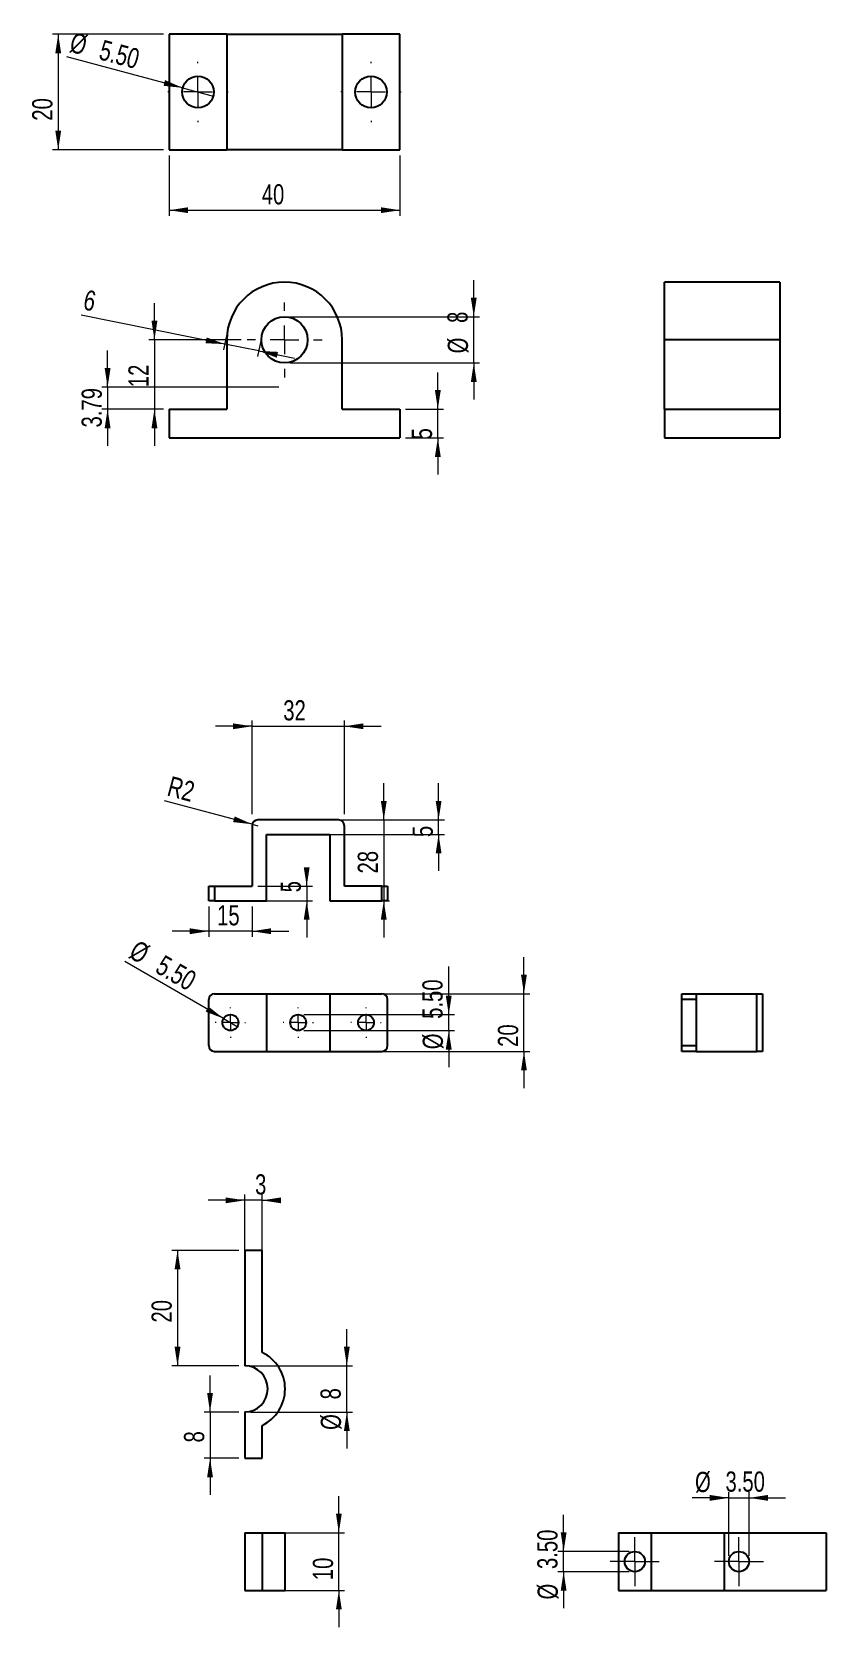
# Model space of a CAD drawing. Header units: millimetres. Extents: x 1 to 139, y 13 to 290.
import ezdxf

# ---------------------------------------------------------------- set-up
doc = ezdxf.new("R2010")
doc.units = ezdxf.units.MM
doc.styles.add('SLDTEXTSTYLE0', font='TXT', dxfattribs={"width": 0.75})
doc.dimstyles.new('SLDDIMSTYLE0', dxfattribs={"dimtxt": 3.5, "dimasz": 3.302, "dimexe": 0, "dimexo": 0.0625, "dimgap": 0.875, "dimtad": 1, "dimrnd": 1e-09, "dimzin": 12, "dimdsep": 46, "dimtxsty": 'SLDTEXTSTYLE0', "dimsah": 1, "dimcen": 0.09, "dimadec": 0, "dimazin": 3, "dimtfac": 1, "dimtmove": 0, "dimatfit": 0, "dimfxl": 0, "dimfrac": 2, "dimtolj": 1, "dimtzin": 12, "dimarcsym": 0})
doc.dimstyles.new('SLDDIMSTYLE1', dxfattribs={"dimtxt": 3.5, "dimasz": 3.302, "dimexe": 0, "dimexo": 0.0625, "dimgap": 0.875, "dimtad": 1, "dimrnd": 1e-09, "dimzin": 4, "dimdsep": 46, "dimtxsty": 'SLDTEXTSTYLE0', "dimsah": 1, "dimcen": 0.09, "dimadec": 0, "dimazin": 1, "dimtfac": 1, "dimtmove": 0, "dimatfit": 0, "dimfxl": 0, "dimfrac": 2, "dimtolj": 1, "dimtzin": 12, "dimarcsym": 0})
doc.dimstyles.new('SLDDIMSTYLE2', dxfattribs={"dimtxt": 3.5, "dimasz": 3.302, "dimexe": 0, "dimexo": 0.0625, "dimgap": 0.875, "dimtad": 1, "dimrnd": 1e-09, "dimzin": 12, "dimdsep": 46, "dimtxsty": 'SLDTEXTSTYLE0', "dimsah": 1, "dimcen": 0.09, "dimadec": 0, "dimazin": 3, "dimtfac": 1, "dimtofl": 0, "dimtmove": 0, "dimatfit": 3, "dimfxl": 0, "dimfrac": 2, "dimtolj": 1, "dimtzin": 12, "dimarcsym": 0})
doc.dimstyles.new('SLDDIMSTYLE3', dxfattribs={"dimtxt": 3.5, "dimasz": 3.302, "dimexe": 0, "dimexo": 0.0625, "dimgap": 0.875, "dimtad": 1, "dimrnd": 1e-09, "dimzin": 4, "dimdsep": 46, "dimtxsty": 'SLDTEXTSTYLE0', "dimblk1": 'NONE', "dimsah": 1, "dimcen": 0, "dimadec": 0, "dimazin": 1, "dimtfac": 1, "dimtmove": 0, "dimatfit": 3, "dimldrblk": 'NONE', "dimfxl": 0, "dimfrac": 2, "dimtolj": 1, "dimtzin": 12, "dimarcsym": 0})
doc.dimstyles.new('SLDDIMSTYLE4', dxfattribs={"dimtxt": 3.5, "dimasz": 3.302, "dimexe": 0, "dimexo": 0.0625, "dimgap": 0.875, "dimtad": 1, "dimlfac": 2, "dimrnd": 1e-09, "dimzin": 12, "dimdsep": 46, "dimtxsty": 'SLDTEXTSTYLE0', "dimsah": 1, "dimcen": 0.09, "dimadec": 0, "dimazin": 3, "dimtfac": 1, "dimtmove": 0, "dimatfit": 0, "dimfxl": 0, "dimfrac": 2, "dimtolj": 1, "dimtzin": 12, "dimarcsym": 0})
doc.dimstyles.new('SLDDIMSTYLE5', dxfattribs={"dimtxt": 3.5, "dimasz": 3.302, "dimexe": 0, "dimexo": 0.0625, "dimgap": 0.875, "dimtad": 1, "dimlfac": 2, "dimrnd": 1e-09, "dimzin": 4, "dimdsep": 46, "dimtxsty": 'SLDTEXTSTYLE0', "dimsah": 1, "dimcen": 0.09, "dimadec": 0, "dimazin": 1, "dimtfac": 1, "dimtmove": 0, "dimatfit": 0, "dimfxl": 0, "dimfrac": 2, "dimtolj": 1, "dimtzin": 12, "dimarcsym": 0})
doc.dimstyles.new('SLDDIMSTYLE6', dxfattribs={"dimtxt": 3.5, "dimasz": 3.302, "dimexe": 0, "dimexo": 0.0625, "dimgap": 0.875, "dimtad": 1, "dimlfac": 2, "dimrnd": 1e-09, "dimzin": 4, "dimdsep": 46, "dimtxsty": 'SLDTEXTSTYLE0', "dimblk1": 'NONE', "dimsah": 1, "dimcen": 0, "dimadec": 0, "dimazin": 1, "dimtfac": 1, "dimtmove": 0, "dimatfit": 3, "dimldrblk": 'NONE', "dimfxl": 0, "dimfrac": 2, "dimtolj": 1, "dimtzin": 12, "dimarcsym": 0})
doc.dimstyles.new('SLDDIMSTYLE7', dxfattribs={"dimtxt": 3.5, "dimasz": 3.302, "dimexe": 0, "dimexo": 0.0625, "dimgap": 0.875, "dimtad": 1, "dimlfac": 2, "dimrnd": 1e-09, "dimzin": 12, "dimdsep": 46, "dimtxsty": 'SLDTEXTSTYLE0', "dimsah": 1, "dimcen": 0, "dimadec": 0, "dimazin": 3, "dimtfac": 1, "dimtofl": 0, "dimtmove": 0, "dimatfit": 3, "dimfxl": 0, "dimfrac": 2, "dimtolj": 1, "dimtzin": 12, "dimarcsym": 0})

# ---------------------------------------------------------------- blocks, each defined once
blk = doc.blocks.new('_D')
at = {"color": 7, "linetype": 'Continuous', "lineweight": 18}
for p, q in [((54.29, 29.76), (54.29, 36.11)), ((41.98, 29.76), (55.29, 29.76)), ((54.29, 19.76), (54.29, 29.76)), ((41.98, 19.76), (55.29, 19.76)), ((54.29, 19.76), (54.29, 13.41))]:
    blk.add_line(p, q, dxfattribs=at)
for points in [[(54.29, 29.76), (54.8, 33.06), (53.79, 33.06)], [(54.29, 19.76), (53.79, 16.46), (54.8, 16.46)]]:
    blk.add_solid(points, dxfattribs=at)
at = {"color": 7, "linetype": 'Continuous', "lineweight": 18, "insert": (49.78, 21.54), "char_height": 3.5, "attachment_point": 1, "rotation": 90, "style": 'SLDTEXTSTYLE0'}
blk.add_mtext('10', dxfattribs=at)
blk = doc.blocks.new('_D_1')
at = {"color": 7, "linetype": 'Continuous', "lineweight": 18}
for p, q in [((55.68, 58.68), (55.68, 65.03)), ((38.98, 58.68), (56.68, 58.68)), ((55.68, 50.68), (55.68, 58.68)), ((38.98, 50.68), (56.68, 50.68)), ((55.68, 50.68), (55.68, 44.33))]:
    blk.add_line(p, q, dxfattribs=at)
for points in [[(55.68, 58.68), (56.18, 61.98), (55.17, 61.98)], [(55.68, 50.68), (55.17, 47.38), (56.18, 47.38)]]:
    blk.add_solid(points, dxfattribs=at)
at = {"color": 7, "linetype": 'Continuous', "lineweight": 18, "char_height": 3.5, "attachment_point": 1, "rotation": 90, "style": 'SLDTEXTSTYLE0'}
for s, insert in [('8', (51.11, 52.86)), ('%%c', (51.16, 47.58))]:
    blk.add_mtext(s, dxfattribs=dict(at, insert=insert))
blk = doc.blocks.new('_D_2')
at = {"color": 7, "linetype": 'Continuous', "lineweight": 18}
for p, q in [((31.96, 50.68), (31.96, 57.03)), ((36.98, 50.68), (30.96, 50.68)), ((31.96, 50.68), (31.96, 42.68)), ((36.98, 42.68), (30.96, 42.68)), ((31.96, 42.68), (31.96, 36.33))]:
    blk.add_line(p, q, dxfattribs=at)
for points in [[(31.96, 50.68), (32.47, 53.98), (31.46, 53.98)], [(31.96, 42.68), (31.46, 39.38), (32.47, 39.38)]]:
    blk.add_solid(points, dxfattribs=at)
at = {"color": 7, "linetype": 'Continuous', "lineweight": 18, "insert": (27.45, 45.4), "char_height": 3.5, "attachment_point": 1, "rotation": 90, "style": 'SLDTEXTSTYLE0'}
blk.add_mtext('8', dxfattribs=at)
blk = doc.blocks.new('_D_3')
at = {"color": 7, "linetype": 'Continuous', "lineweight": 18}
for p, q in [((36.98, 78.68), (25.33, 78.68)), ((26.33, 78.68), (26.33, 58.68)), ((36.98, 58.68), (25.33, 58.68))]:
    blk.add_line(p, q, dxfattribs=at)
for points in [[(26.33, 78.68), (25.82, 75.38), (26.84, 75.38)], [(26.33, 58.68), (26.84, 61.98), (25.82, 61.98)]]:
    blk.add_solid(points, dxfattribs=at)
at = {"color": 7, "linetype": 'Continuous', "lineweight": 18, "insert": (21.82, 66.18), "char_height": 3.5, "attachment_point": 1, "rotation": 90, "style": 'SLDTEXTSTYLE0'}
blk.add_mtext('20', dxfattribs=at)
blk = doc.blocks.new('_D_4')
at = {"color": 7, "linetype": 'Continuous', "lineweight": 18}
for p, q in [((37.98, 87.36), (31.63, 87.36)), ((37.98, 70.84), (37.98, 88.36)), ((40.98, 87.36), (37.98, 87.36)), ((40.98, 70.84), (40.98, 88.36)), ((40.98, 87.36), (42.36, 87.36))]:
    blk.add_line(p, q, dxfattribs=at)
for points in [[(37.98, 87.36), (34.67, 87.86), (34.67, 86.85)], [(40.98, 87.36), (44.28, 86.85), (44.28, 87.86)]]:
    blk.add_solid(points, dxfattribs=at)
at = {"color": 7, "linetype": 'Continuous', "lineweight": 18, "insert": (39.77, 91.87), "char_height": 3.5, "attachment_point": 1, "style": 'SLDTEXTSTYLE0'}
blk.add_mtext('3', dxfattribs=at)
blk = doc.blocks.new('_D_5')
at = {"color": 7, "linetype": 'Continuous', "lineweight": 18}
for p, q in [((93.25, 26.51), (93.25, 32.86)), ((104.59, 26.51), (92.25, 26.51)), ((93.25, 23.01), (93.25, 26.51)), ((104.59, 23.01), (92.25, 23.01)), ((93.25, 23.01), (93.25, 16.66))]:
    blk.add_line(p, q, dxfattribs=at)
for points in [[(93.25, 26.51), (93.76, 29.81), (92.75, 29.81)], [(93.25, 23.01), (92.75, 19.71), (93.76, 19.71)]]:
    blk.add_solid(points, dxfattribs=at)
at = {"color": 7, "linetype": 'Continuous', "lineweight": 18, "char_height": 3.5, "attachment_point": 1, "rotation": 90, "style": 'SLDTEXTSTYLE0'}
for s, insert in [('3.50', (88.69, 23.47)), ('%%c', (88.74, 18.19))]:
    blk.add_mtext(s, dxfattribs=dict(at, insert=insert))
blk = doc.blocks.new('_D_6')
at = {"color": 7, "linetype": 'Continuous', "lineweight": 18}
for p, q in [((121.89, 25.76), (121.89, 36.8)), ((125.39, 25.76), (125.39, 36.8)), ((121.89, 35.8), (115.54, 35.8)), ((121.89, 35.8), (125.39, 35.8)), ((125.39, 35.8), (131.74, 35.8))]:
    blk.add_line(p, q, dxfattribs=at)
for points in [[(121.89, 35.8), (118.59, 36.31), (118.59, 35.29)], [(125.39, 35.8), (128.69, 35.29), (128.69, 36.31)]]:
    blk.add_solid(points, dxfattribs=at)
at = {"color": 7, "linetype": 'Continuous', "lineweight": 18, "char_height": 3.5, "attachment_point": 1, "style": 'SLDTEXTSTYLE0'}
for s, insert in [('%%c', (116.03, 40.31)), ('3.50', (121.31, 40.37))]:
    blk.add_mtext(s, dxfattribs=dict(at, insert=insert))
blk = doc.blocks.new('SW_CENTERMARKSYMBOL_0')
at = {"color": 0, "linetype": 'Continuous', "lineweight": 0}
for p, q in [((0, 2.5), (0, 4.25)), ((-2.5, 0), (-4.25, 0)), ((0, 0), (-2.5, 0)), ((0, 0), (0, 2.5)), ((0, 0), (0, -2.5)), ((0, 0), (2.5, 0)), ((2.5, 0), (4.25, 0)), ((0, -2.5), (0, -4.25))]:
    blk.add_line(p, q, dxfattribs=at)
blk = doc.blocks.new('SW_CENTERMARKSYMBOL_1')
at = {"color": 0, "linetype": 'Continuous', "lineweight": 0}
for p, q in [((0, 2.5), (0, 4.25)), ((-2.5, 0), (-4.25, 0)), ((0, 0), (-2.5, 0)), ((0, 0), (0, 2.5)), ((0, 0), (0, -2.5)), ((0, 0), (2.5, 0)), ((2.5, 0), (4.25, 0)), ((0, -2.5), (0, -4.25))]:
    blk.add_line(p, q, dxfattribs=at)
blk = doc.blocks.new('_D_7')
at = {"color": 7, "linetype": 'Continuous', "lineweight": 18}
for p, q in [((71.45, 224.47), (71.45, 230.82)), ((65.87, 224.47), (72.45, 224.47)), ((71.45, 219.47), (71.45, 224.47)), ((65.87, 219.47), (72.45, 219.47)), ((71.45, 219.47), (71.45, 213.12))]:
    blk.add_line(p, q, dxfattribs=at)
for points in [[(71.45, 224.47), (71.96, 227.77), (70.94, 227.77)], [(71.45, 219.47), (70.94, 216.16), (71.96, 216.16)]]:
    blk.add_solid(points, dxfattribs=at)
at = {"color": 7, "linetype": 'Continuous', "lineweight": 18, "insert": (66.94, 219.21), "char_height": 3.5, "attachment_point": 1, "rotation": 90, "style": 'SLDTEXTSTYLE0'}
blk.add_mtext('5', dxfattribs=at)
blk = doc.blocks.new('_D_8')
at = {"color": 7, "linetype": 'Continuous', "lineweight": 18}
for p, q in [((77.68, 240.47), (77.68, 246.82)), ((45.87, 240.47), (78.68, 240.47)), ((77.68, 232.47), (77.68, 240.47)), ((45.87, 232.47), (78.68, 232.47)), ((77.68, 232.47), (77.68, 226.12))]:
    blk.add_line(p, q, dxfattribs=at)
for points in [[(77.68, 240.47), (78.19, 243.77), (77.17, 243.77)], [(77.68, 232.47), (77.17, 229.16), (78.19, 229.16)]]:
    blk.add_solid(points, dxfattribs=at)
at = {"color": 7, "linetype": 'Continuous', "lineweight": 18, "char_height": 3.5, "attachment_point": 1, "rotation": 90, "style": 'SLDTEXTSTYLE0'}
for s, insert in [('8', (73.11, 239.4)), ('%%c', (73.17, 234.12))]:
    blk.add_mtext(s, dxfattribs=dict(at, insert=insert))
blk = doc.blocks.new('_D_9')
at = {"color": 7, "linetype": 'Continuous', "lineweight": 18}
for p, q in [((14.21, 228.26), (14.21, 234.61)), ((43.87, 228.26), (13.21, 228.26)), ((14.21, 228.26), (14.21, 224.47)), ((23.87, 224.47), (13.21, 224.47)), ((14.21, 224.47), (14.21, 218.12))]:
    blk.add_line(p, q, dxfattribs=at)
for points in [[(14.21, 228.26), (14.72, 231.56), (13.7, 231.56)], [(14.21, 224.47), (13.7, 221.16), (14.72, 221.16)]]:
    blk.add_solid(points, dxfattribs=at)
at = {"color": 7, "linetype": 'Continuous', "lineweight": 18, "insert": (9.7, 221.28), "char_height": 3.5, "attachment_point": 1, "rotation": 90, "style": 'SLDTEXTSTYLE0'}
blk.add_mtext('3.79', dxfattribs=at)
blk = doc.blocks.new('_D_10')
at = {"color": 7, "linetype": 'Continuous', "lineweight": 18}
for p, q in [((22.33, 236.47), (22.33, 242.82)), ((37.37, 236.47), (21.33, 236.47)), ((22.33, 236.47), (22.33, 224.47)), ((23.87, 224.47), (21.33, 224.47)), ((22.33, 224.47), (22.33, 218.12))]:
    blk.add_line(p, q, dxfattribs=at)
for points in [[(22.33, 236.47), (22.84, 239.77), (21.82, 239.77)], [(22.33, 224.47), (21.82, 221.16), (22.84, 221.16)]]:
    blk.add_solid(points, dxfattribs=at)
at = {"color": 7, "linetype": 'Continuous', "lineweight": 18, "insert": (17.82, 228.27), "char_height": 3.5, "attachment_point": 1, "rotation": 90, "style": 'SLDTEXTSTYLE0'}
blk.add_mtext('12', dxfattribs=at)
blk = doc.blocks.new('_D_11')
at = {"color": 7, "linetype": 'Continuous', "lineweight": 18}
for p, q in [((34.52, 235.73), (9.61, 240.77)), ((34.87, 237.47), (34.32, 234.75)), ((40.4, 234.54), (34.52, 235.73)), ((40.75, 236.28), (40.2, 233.56)), ((40.4, 234.54), (46.62, 233.28))]:
    blk.add_line(p, q, dxfattribs=at)
for points in [[(34.52, 235.73), (31.38, 236.88), (31.18, 235.88)], [(40.4, 234.54), (43.54, 233.38), (43.74, 234.38)]]:
    blk.add_solid(points, dxfattribs=at)
at = {"color": 7, "linetype": 'Continuous', "lineweight": 18, "insert": (10.51, 245.19), "char_height": 3.5, "attachment_point": 1, "rotation": 348.5572, "style": 'SLDTEXTSTYLE0'}
blk.add_mtext('6', dxfattribs=at)
blk = doc.blocks.new('SW_CENTERMARKSYMBOL_2')
at = {"color": 0, "linetype": 'Continuous', "lineweight": 0}
for p, q in [((0, 5), (0, 6.5)), ((-5, 0), (-6.5, 0)), ((0, 0), (-2.5, 0)), ((0, 0), (0, 2.5)), ((0, 0), (0, -2.5)), ((0, 0), (2.5, 0)), ((5, 0), (6.5, 0)), ((0, -5), (0, -6.5))]:
    blk.add_line(p, q, dxfattribs=at)
blk = doc.blocks.new('_D_12')
at = {"color": 7, "linetype": 'Continuous', "lineweight": 18}
for p, q in [((24.87, 268.42), (24.87, 257.93)), ((64.87, 268.42), (64.87, 257.93)), ((24.87, 258.93), (64.87, 258.93))]:
    blk.add_line(p, q, dxfattribs=at)
for points in [[(24.87, 258.93), (28.17, 258.43), (28.17, 259.44)], [(64.87, 258.93), (61.57, 259.44), (61.57, 258.43)]]:
    blk.add_solid(points, dxfattribs=at)
at = {"color": 7, "linetype": 'Continuous', "lineweight": 18, "insert": (40.93, 263.44), "char_height": 3.5, "attachment_point": 1, "style": 'SLDTEXTSTYLE0'}
blk.add_mtext('40', dxfattribs=at)
blk = doc.blocks.new('_D_13')
at = {"color": 7, "linetype": 'Continuous', "lineweight": 18}
for p, q in [((23.87, 289.42), (4.65, 289.42)), ((5.65, 289.42), (5.65, 269.42)), ((23.87, 269.42), (4.65, 269.42))]:
    blk.add_line(p, q, dxfattribs=at)
for points in [[(5.65, 289.42), (5.14, 286.12), (6.16, 286.12)], [(5.65, 269.42), (6.16, 272.72), (5.14, 272.72)]]:
    blk.add_solid(points, dxfattribs=at)
at = {"color": 7, "linetype": 'Continuous', "lineweight": 18, "insert": (1.14, 274.44), "char_height": 3.5, "attachment_point": 1, "rotation": 90, "style": 'SLDTEXTSTYLE0'}
blk.add_mtext('20', dxfattribs=at)
blk = doc.blocks.new('_D_14')
at = {"color": 7, "linetype": 'Continuous', "lineweight": 18}
for q in [(7.15, 285.51), (32.53, 278.71)]:
    blk.add_line((27.22, 280.13), q, dxfattribs=at)
blk.add_solid([(27.22, 280.13), (24.16, 281.48), (23.9, 280.49)], dxfattribs=at)
at = {"color": 7, "linetype": 'Continuous', "lineweight": 18, "char_height": 3.5, "attachment_point": 1, "rotation": 345, "style": 'SLDTEXTSTYLE0'}
for s, insert in [('%%c', (8.31, 289.83)), ('5.50', (13.42, 288.51))]:
    blk.add_mtext(s, dxfattribs=dict(at, insert=insert))
blk = doc.blocks.new('_NONE')
blk = doc.blocks.new('SW_CENTERMARKSYMBOL_3')
at = {"color": 0, "linetype": 'Continuous', "lineweight": 0}
for p, q in [((0, 5), (0, 5.25)), ((-5, 0), (-5.25, 0)), ((0, 0), (-2.5, 0)), ((0, 0), (0, 2.5)), ((0, 0), (0, -2.5)), ((0, 0), (2.5, 0)), ((5, 0), (5.25, 0)), ((0, -5), (0, -5.25))]:
    blk.add_line(p, q, dxfattribs=at)
blk = doc.blocks.new('SW_CENTERMARKSYMBOL_4')
at = {"color": 0, "linetype": 'Continuous', "lineweight": 0}
for p, q in [((0, 5), (0, 5.25)), ((-5, 0), (-5.25, 0)), ((0, 0), (-2.5, 0)), ((0, 0), (0, 2.5)), ((0, 0), (0, -2.5)), ((0, 0), (2.5, 0)), ((5, 0), (5.25, 0)), ((0, -5), (0, -5.25))]:
    blk.add_line(p, q, dxfattribs=at)
blk = doc.blocks.new('_D_15')
at = {"color": 7, "linetype": 'Continuous', "lineweight": 18}
for p, q in [((86.38, 123.16), (86.38, 129.51)), ((56.25, 123.16), (87.38, 123.16)), ((86.38, 113.16), (86.38, 123.16)), ((56.25, 113.16), (87.38, 113.16)), ((86.38, 113.16), (86.38, 106.81))]:
    blk.add_line(p, q, dxfattribs=at)
for points in [[(86.38, 123.16), (86.88, 126.46), (85.87, 126.46)], [(86.38, 113.16), (85.87, 109.86), (86.88, 109.86)]]:
    blk.add_solid(points, dxfattribs=at)
at = {"color": 7, "linetype": 'Continuous', "lineweight": 18, "insert": (81.86, 113.95), "char_height": 3.5, "attachment_point": 1, "rotation": 90, "style": 'SLDTEXTSTYLE0'}
blk.add_mtext('20', dxfattribs=at)
blk = doc.blocks.new('_D_16')
at = {"color": 7, "linetype": 'Continuous', "lineweight": 18}
for p, q in [((73.34, 119.54), (73.34, 127.87)), ((48.25, 119.54), (74.34, 119.54)), ((73.34, 116.79), (73.34, 119.54)), ((48.25, 116.79), (74.34, 116.79)), ((73.34, 116.79), (73.34, 110.44))]:
    blk.add_line(p, q, dxfattribs=at)
for points in [[(73.34, 119.54), (73.85, 122.84), (72.83, 122.84)], [(73.34, 116.79), (72.83, 113.49), (73.85, 113.49)]]:
    blk.add_solid(points, dxfattribs=at)
at = {"color": 7, "linetype": 'Continuous', "lineweight": 18, "char_height": 3.5, "attachment_point": 1, "rotation": 90, "style": 'SLDTEXTSTYLE0'}
for s, insert in [('5.50', (68.77, 118.81)), ('%%c', (68.83, 113.54))]:
    blk.add_mtext(s, dxfattribs=dict(at, insert=insert))
blk = doc.blocks.new('_D_17')
at = {"color": 7, "linetype": 'Continuous', "lineweight": 18}
for q in [(17.19, 128.74), (36.69, 117.47)]:
    blk.add_line((34.31, 118.85), q, dxfattribs=at)
blk.add_solid([(34.31, 118.85), (31.7, 120.94), (31.2, 120.06)], dxfattribs=at)
at = {"color": 7, "linetype": 'Continuous', "lineweight": 18, "char_height": 3.5, "attachment_point": 1, "rotation": 330, "style": 'SLDTEXTSTYLE0'}
for s, insert in [('%%c', (19.42, 132.6)), ('5.50', (24.01, 130))]:
    blk.add_mtext(s, dxfattribs=dict(at, insert=insert))
blk = doc.blocks.new('SW_CENTERMARKSYMBOL_5')
at = {"color": 0, "linetype": 'Continuous', "lineweight": 0}
for p, q in [((-2.5, 0), (-2.625, 0)), ((0, 0), (-1.25, 0)), ((0, 2.5), (0, 2.625)), ((0, 0), (0, 1.25)), ((0, 0), (0, -1.25)), ((0, 0), (1.25, 0)), ((2.5, 0), (2.625, 0)), ((0, -2.5), (0, -2.625))]:
    blk.add_line(p, q, dxfattribs=at)
blk = doc.blocks.new('SW_CENTERMARKSYMBOL_6')
at = {"color": 0, "linetype": 'Continuous', "lineweight": 0}
for p, q in [((-2.5, 0), (-2.625, 0)), ((0, 0), (-1.25, 0)), ((0, 2.5), (0, 2.625)), ((0, 0), (0, 1.25)), ((0, 0), (0, -1.25)), ((0, 0), (1.25, 0)), ((2.5, 0), (2.625, 0)), ((0, -2.5), (0, -2.625))]:
    blk.add_line(p, q, dxfattribs=at)
blk = doc.blocks.new('SW_CENTERMARKSYMBOL_7')
at = {"color": 0, "linetype": 'Continuous', "lineweight": 0}
for p, q in [((-2.5, 0), (-2.625, 0)), ((0, 0), (-1.25, 0)), ((0, 2.5), (0, 2.625)), ((0, 0), (0, 1.25)), ((0, 0), (0, -1.25)), ((0, 0), (1.25, 0)), ((2.5, 0), (2.625, 0)), ((0, -2.5), (0, -2.625))]:
    blk.add_line(p, q, dxfattribs=at)
blk = doc.blocks.new('_D_18')
at = {"color": 7, "linetype": 'Continuous', "lineweight": 18}
for p, q in [((39.25, 169.5), (32.9, 169.5)), ((39.25, 154.28), (39.25, 170.5)), ((39.25, 169.5), (55.25, 169.5)), ((55.25, 154.28), (55.25, 170.5)), ((55.25, 169.5), (61.6, 169.5))]:
    blk.add_line(p, q, dxfattribs=at)
for points in [[(39.25, 169.5), (35.95, 170.01), (35.95, 169)], [(55.25, 169.5), (58.55, 169), (58.55, 170.01)]]:
    blk.add_solid(points, dxfattribs=at)
at = {"color": 7, "linetype": 'Continuous', "lineweight": 18, "insert": (44.66, 174.02), "char_height": 3.5, "attachment_point": 1, "style": 'SLDTEXTSTYLE0'}
blk.add_mtext('32', dxfattribs=at)
blk = doc.blocks.new('_D_19')
at = {"color": 7, "linetype": 'Continuous', "lineweight": 18}
for p, q in [((62.08, 153.28), (62.08, 159.63)), ((56.25, 153.28), (63.08, 153.28)), ((62.08, 153.28), (62.08, 139.28)), ((56.25, 139.28), (63.08, 139.28)), ((62.08, 139.28), (62.08, 132.93))]:
    blk.add_line(p, q, dxfattribs=at)
for points in [[(62.08, 153.28), (62.59, 156.58), (61.57, 156.58)], [(62.08, 139.28), (61.57, 135.97), (62.59, 135.97)]]:
    blk.add_solid(points, dxfattribs=at)
at = {"color": 7, "linetype": 'Continuous', "lineweight": 18, "insert": (57.57, 144), "char_height": 3.5, "attachment_point": 1, "rotation": 90, "style": 'SLDTEXTSTYLE0'}
blk.add_mtext('28', dxfattribs=at)
blk = doc.blocks.new('_D_20')
at = {"color": 7, "linetype": 'Continuous', "lineweight": 18}
for p, q in [((71.58, 153.28), (71.58, 159.63)), ((48.25, 153.28), (72.58, 153.28)), ((71.58, 150.78), (71.58, 153.28)), ((48.25, 150.78), (72.58, 150.78)), ((71.58, 150.78), (71.58, 144.43))]:
    blk.add_line(p, q, dxfattribs=at)
for points in [[(71.58, 153.28), (72.09, 156.58), (71.08, 156.58)], [(71.58, 150.78), (71.08, 147.47), (72.09, 147.47)]]:
    blk.add_solid(points, dxfattribs=at)
at = {"color": 7, "linetype": 'Continuous', "lineweight": 18, "insert": (67.07, 150.3), "char_height": 3.5, "attachment_point": 1, "rotation": 90, "style": 'SLDTEXTSTYLE0'}
blk.add_mtext('5', dxfattribs=at)
blk = doc.blocks.new('_D_21')
at = {"color": 7, "linetype": 'Continuous', "lineweight": 18}
for p, q in [((40.25, 141.78), (49.72, 141.78)), ((48.72, 141.78), (48.72, 143.31)), ((48.72, 141.78), (48.72, 139.28)), ((40.25, 139.28), (49.72, 139.28)), ((48.72, 139.28), (48.72, 132.93))]:
    blk.add_line(p, q, dxfattribs=at)
for points in [[(48.72, 141.78), (49.23, 145.08), (48.21, 145.08)], [(48.72, 139.28), (48.21, 135.97), (49.23, 135.97)]]:
    blk.add_solid(points, dxfattribs=at)
at = {"color": 7, "linetype": 'Continuous', "lineweight": 18, "insert": (44.21, 140.73), "char_height": 3.5, "attachment_point": 1, "rotation": 90, "style": 'SLDTEXTSTYLE0'}
blk.add_mtext('5', dxfattribs=at)
blk = doc.blocks.new('_D_22')
at = {"color": 7, "linetype": 'Continuous', "lineweight": 18}
for p, q in [((31.75, 138.28), (31.75, 132.99)), ((39.25, 138.28), (39.25, 132.99)), ((31.75, 133.99), (25.4, 133.99)), ((39.25, 133.99), (31.75, 133.99)), ((39.25, 133.99), (45.6, 133.99))]:
    blk.add_line(p, q, dxfattribs=at)
for points in [[(31.75, 133.99), (28.45, 134.5), (28.45, 133.48)], [(39.25, 133.99), (42.55, 133.48), (42.55, 134.5)]]:
    blk.add_solid(points, dxfattribs=at)
at = {"color": 7, "linetype": 'Continuous', "lineweight": 18, "insert": (33.19, 138.5), "char_height": 3.5, "attachment_point": 1, "style": 'SLDTEXTSTYLE0'}
blk.add_mtext('15', dxfattribs=at)
blk = doc.blocks.new('_D_23')
at = {"color": 7, "linetype": 'Continuous', "lineweight": 18}
for q in [(24.08, 156.61), (40.25, 152.28)]:
    blk.add_line((39.28, 152.53), q, dxfattribs=at)
blk.add_solid([(39.28, 152.53), (36.23, 153.88), (35.96, 152.9)], dxfattribs=at)
at = {"color": 7, "linetype": 'Continuous', "lineweight": 18, "insert": (25.24, 160.92), "char_height": 3.5, "attachment_point": 1, "rotation": 345, "style": 'SLDTEXTSTYLE0'}
blk.add_mtext('R2', dxfattribs=at)

msp = doc.modelspace()

# ---------------------------------------------------------------- linework, layer by layer
at = {"color": 7, "linetype": 'Continuous', "lineweight": 25}
for p, q in [((24.8724, 289.419), (24.8724, 269.419)), ((34.8724, 289.419), (24.8724, 289.419)), ((34.8724, 289.419), (34.8724, 269.419)), ((34.8724, 289.419), (54.8724, 289.419)), ((54.8724, 289.419), (54.8724, 269.419)), ((64.8724, 289.419), (54.8724, 289.419)), ((64.8724, 269.419), (64.8724, 289.419)), ((24.8724, 269.419), (34.8724, 269.419)), ((54.8724, 269.419), (34.8724, 269.419)), ((54.8724, 269.419), (64.8724, 269.419)), ((130.75, 246.4651), (110.75, 246.4651)), ((110.75, 236.4651), (110.75, 246.4651)), ((130.75, 246.4651), (130.75, 236.4651)), ((34.8724, 236.4651), (34.8724, 224.4651)), ((54.8724, 224.4651), (54.8724, 236.4651)), ((130.75, 236.4651), (110.75, 236.4651)), ((110.75, 224.4651), (110.75, 236.4651)), ((130.75, 236.4651), (130.75, 224.4651)), ((24.8724, 224.4651), (34.8724, 224.4651)), ((24.8724, 224.4651), (24.8724, 219.4651)), ((54.8724, 224.4651), (64.8724, 224.4651)), ((64.8724, 224.4651), (64.8724, 219.4651)), ((110.75, 224.4651), (110.75, 219.4651)), ((110.75, 224.4651), (130.75, 224.4651)), ((130.75, 224.4651), (130.75, 219.4651)), ((24.8724, 219.4651), (64.8724, 219.4651)), ((110.75, 219.4651), (130.75, 219.4651)), ((39.25, 152.275), (39.25, 141.775)), ((54.25, 153.275), (40.25, 153.275)), ((55.25, 141.775), (55.25, 152.275)), ((41.75, 150.775), (52.75, 150.775)), ((41.75, 139.275), (41.75, 150.775)), ((52.75, 150.775), (52.75, 139.275)), ((31.75, 139.275), (31.75, 141.775)), ((31.75, 141.775), (32.75, 141.775)), ((32.75, 141.775), (32.75, 139.275)), ((32.75, 141.775), (39.25, 141.775)), ((61.75, 141.775), (55.25, 141.775)), ((61.75, 139.275), (61.75, 141.775)), ((61.75, 141.775), (62.75, 141.775)), ((62.75, 141.775), (62.75, 139.275)), ((32.75, 139.275), (31.75, 139.275)), ((32.75, 139.275), (41.75, 139.275)), ((52.75, 139.275), (61.75, 139.275)), ((62.75, 139.275), (61.75, 139.275)), ((31.75, 114.1624), (31.75, 122.1624)), ((32.75, 123.1624), (41.75, 123.1624)), ((41.75, 123.1624), (41.75, 113.1624)), ((41.75, 123.1624), (52.75, 123.1624)), ((52.75, 123.1624), (52.75, 113.1624)), ((52.75, 123.1624), (61.75, 123.1624)), ((62.75, 114.1624), (62.75, 122.1624)), ((113.75, 123.1624), (116.25, 123.1624)), ((113.75, 122.1624), (113.75, 123.1624)), ((116.25, 122.1624), (113.75, 122.1624)), ((113.75, 114.1624), (113.75, 122.1624)), ((116.25, 123.1624), (116.25, 122.1624)), ((116.25, 123.1624), (126.75, 123.1624)), ((116.25, 122.1624), (116.25, 114.1624)), ((126.75, 113.1624), (126.75, 123.1624)), ((126.75, 123.1624), (127.75, 123.1624)), ((127.75, 123.1624), (127.75, 113.1624)), ((113.75, 114.1624), (116.25, 114.1624)), ((113.75, 113.1624), (113.75, 114.1624)), ((116.25, 114.1624), (116.25, 113.1624)), ((32.75, 113.1624), (41.75, 113.1624)), ((41.75, 113.1624), (52.75, 113.1624)), ((52.75, 113.1624), (61.75, 113.1624)), ((116.25, 113.1624), (113.75, 113.1624)), ((116.25, 113.1624), (126.75, 113.1624)), ((127.75, 113.1624), (126.75, 113.1624)), ((37.9759, 78.6824), (37.9759, 58.6824)), ((40.9759, 78.6824), (37.9759, 78.6824)), ((40.9759, 61.007), (40.9759, 78.6824)), ((37.9759, 50.6824), (37.9759, 42.6824)), ((40.9759, 42.6824), (40.9759, 48.3579)), ((37.9759, 42.6824), (40.9759, 42.6824)), ((37.9759, 29.7578), (40.9759, 29.7578)), ((37.9759, 29.7578), (37.9759, 19.7578)), ((40.9759, 29.7578), (40.9759, 19.7578)), ((40.9759, 29.7578), (44.9759, 29.7578)), ((44.9759, 19.7578), (44.9759, 29.7578)), ((102.75, 29.7578), (102.75, 19.7578)), ((102.75, 29.7578), (108.4254, 29.7578)), ((108.4254, 29.7578), (108.4254, 19.7578)), ((108.4254, 29.7578), (121.0746, 29.7578)), ((121.0746, 29.7578), (121.0746, 19.7578)), ((121.0746, 29.7578), (138.75, 29.7578)), ((138.75, 29.7578), (138.75, 19.7578)), ((37.9759, 19.7578), (40.9759, 19.7578)), ((40.9759, 19.7578), (44.9759, 19.7578)), ((102.75, 19.7578), (108.4254, 19.7578)), ((108.4254, 19.7578), (121.0746, 19.7578)), ((121.0746, 19.7578), (138.75, 19.7578))]:
    msp.add_line(p, q, dxfattribs=at)
for centre, radius in [((29.8724, 279.419), 2.75), ((59.8724, 279.419), 2.75), ((44.8724, 236.4651), 4), ((35.5, 118.1624), 1.375), ((47.25, 118.1624), 1.375), ((59, 118.1624), 1.375), ((105.5877, 24.7578), 1.75), ((123.639, 24.7578), 1.75)]:
    msp.add_circle(centre, radius, dxfattribs=at)
for centre, radius, start, end in [((44.8724, 236.4651), 10, 0, 180), ((40.25, 152.275), 1, 90, 180), ((54.25, 152.275), 1, 0, 90), ((32.75, 122.1624), 1, 90, 180), ((61.75, 122.1624), 1, 0, 90), ((32.75, 114.1624), 1, 180, 270), ((61.75, 114.1624), 1, 270, 0), ((37.9759, 54.6824), 7, 295.376934, 64.623066), ((37.9759, 54.6824), 4, 270, 90)]:
    msp.add_arc(centre, radius, start, end, dxfattribs=at)

# ---------------------------------------------------------------- block references
at = {"color": 7, "linetype": 'Continuous', "lineweight": 0}
for name, p in [('SW_CENTERMARKSYMBOL_4', (29.8724, 279.419)), ('SW_CENTERMARKSYMBOL_3', (59.8724, 279.419)), ('SW_CENTERMARKSYMBOL_2', (44.8724, 236.4651)), ('SW_CENTERMARKSYMBOL_6', (35.5, 118.1624)), ('SW_CENTERMARKSYMBOL_5', (47.25, 118.1624)), ('SW_CENTERMARKSYMBOL_7', (59, 118.1624)), ('SW_CENTERMARKSYMBOL_1', (105.5877, 24.7578)), ('SW_CENTERMARKSYMBOL_0', (123.639, 24.7578))]:
    msp.add_blockref(name, p, dxfattribs=at)

# ---------------------------------------------------------------- dimensions: what is measured, and where the dimension line sits
at = {"color": 7, "linetype": 'Continuous', "lineweight": 18}
for base, p1, p2, angle, dimstyle, picture, middle in [((2.8724, 269.419), (24.8724, 289.419), (24.8724, 269.419), 90, 'SLDDIMSTYLE0', '_D_13', (2.8724, 277.0224)), ((35.0712, 238.449), (40.9519, 237.2586), (35.0712, 238.449), 348.557206, 'SLDDIMSTYLE0', '_D_11', (11.4308, 243.2341)), ((19.551, 224.4651), (44.8724, 236.4651), (24.8724, 224.4651), 90, 'SLDDIMSTYLE0', '_D_10', (19.551, 230.8578)), ((11.4308, 224.4651), (44.8724, 228.2577), (24.8724, 224.4651), 90, 'SLDDIMSTYLE0', '_D_9', (11.4308, 225.8055)), ((68.6693, 224.4651), (64.8724, 219.4651), (64.8724, 224.4651), 90, 'SLDDIMSTYLE0', '_D_7', (68.6693, 220.5077)), ((68.8065, 153.275), (47.25, 150.775), (47.25, 153.275), 90, 'SLDDIMSTYLE4', '_D_20', (68.8065, 151.5902)), ((59.3018, 139.275), (55.25, 153.275), (55.25, 139.275), 90, 'SLDDIMSTYLE4', '_D_19', (59.3018, 146.5818)), ((45.9411, 139.275), (39.25, 141.775), (39.25, 139.275), 90, 'SLDDIMSTYLE4', '_D_21', (45.9411, 142.0187)), ((83.5979, 123.1624), (55.25, 113.1624), (55.25, 123.1624), 90, 'SLDDIMSTYLE4', '_D_15', (83.5979, 116.532)), ((23.5523, 58.6824), (37.9759, 78.6824), (37.9759, 58.6824), 90, 'SLDDIMSTYLE0', '_D_3', (23.5523, 68.7657)), ((29.1867, 42.6824), (37.9759, 50.6824), (37.9759, 42.6824), 90, 'SLDDIMSTYLE0', '_D_2', (29.1867, 46.6978)), ((51.5164, 29.7578), (40.9759, 19.7578), (40.9759, 29.7578), 90, 'SLDDIMSTYLE0', '_D', (51.5164, 24.1238))]:
    dim = msp.add_linear_dim(base=base, p1=p1, p2=p2, angle=angle, dimstyle=dimstyle, dxfattribs=at)
    dim.commit()
    dim.dimension.update_dxf_attribs({"geometry": picture, "text_midpoint": middle, "dimtype": 160})
for p1, p2, dimstyle, picture, middle in [((32.5287, 278.7072), (27.2161, 280.1307), 'SLDDIMSTYLE3', '_D_14', (13.8471, 283.713)), ((36.6908, 117.4749), (34.3092, 118.8499), 'SLDDIMSTYLE6', '_D_17', (23.1596, 125.2871))]:
    dim = msp.add_diameter_dim_2p(p1=p1, p2=p2, dimstyle=dimstyle, dxfattribs=at)
    dim.commit()
    dim.dimension.update_dxf_attribs({"geometry": picture, "text_midpoint": middle, "dimtype": 163})
for base, p1, p2, dimstyle, picture, middle in [((64.8724, 261.7113), (24.8724, 269.419), (64.8724, 269.419), 'SLDDIMSTYLE2', '_D_12', (43.5148, 261.7113)), ((55.25, 172.2823), (39.25, 153.275), (55.25, 153.275), 'SLDDIMSTYLE4', '_D_18', (47.25, 172.2823)), ((31.75, 136.7673), (39.25, 139.275), (31.75, 139.275), 'SLDDIMSTYLE4', '_D_22', (35.7717, 136.7673)), ((37.9759, 90.1331), (40.9759, 69.8447), (37.9759, 69.8447), 'SLDDIMSTYLE0', '_D_4', (41.0665, 90.1331))]:
    dim = msp.add_linear_dim(base=base, p1=p1, p2=p2, dimstyle=dimstyle, dxfattribs=at)
    dim.commit()
    dim.dimension.update_dxf_attribs({"geometry": picture, "text_midpoint": middle, "dimtype": 160})
for base, p1, p2, dimstyle, picture, middle in [((74.8724, 240.4651), (44.8724, 232.4651), (44.8724, 240.4651), 'SLDDIMSTYLE0', '_D_8', (74.8724, 238.0506)), ((70.5324, 119.5374), (47.25, 116.7874), (47.25, 119.5374), 'SLDDIMSTYLE5', '_D_16', (70.5324, 120.7001)), ((52.8713, 58.6824), (37.9759, 50.6824), (37.9759, 58.6824), 'SLDDIMSTYLE0', '_D_1', (52.8713, 51.5134)), ((90.4484, 26.5078), (105.5877, 23.0078), (105.5877, 26.5078), 'SLDDIMSTYLE1', '_D_5', (90.4484, 25.3545))]:
    dim = msp.add_linear_dim(base=base, p1=p1, p2=p2, angle=90, text='%%c<>', dimstyle=dimstyle, dxfattribs=at)
    dim.commit()
    dim.dimension.update_dxf_attribs({"geometry": picture, "text_midpoint": middle, "dimtype": 160})
dim = msp.add_radius_dim(center=(40.25, 152.275), mpoint=(39.2841, 152.5338), dimstyle='SLDDIMSTYLE7', dxfattribs=at)
dim.commit()
dim.dimension.update_dxf_attribs({"geometry": '_D_23', "text_midpoint": (26.4467, 155.9736), "dimtype": 164})
dim = msp.add_linear_dim(base=(125.389, 38.6061), p1=(121.889, 24.7578), p2=(125.389, 24.7578), text='%%c<>', dimstyle='SLDDIMSTYLE1', dxfattribs=at)
dim.commit()
dim.dimension.update_dxf_attribs({"geometry": '_D_6', "text_midpoint": (123.1977, 38.6061), "dimtype": 160})

doc.saveas('drawing.dxf')
